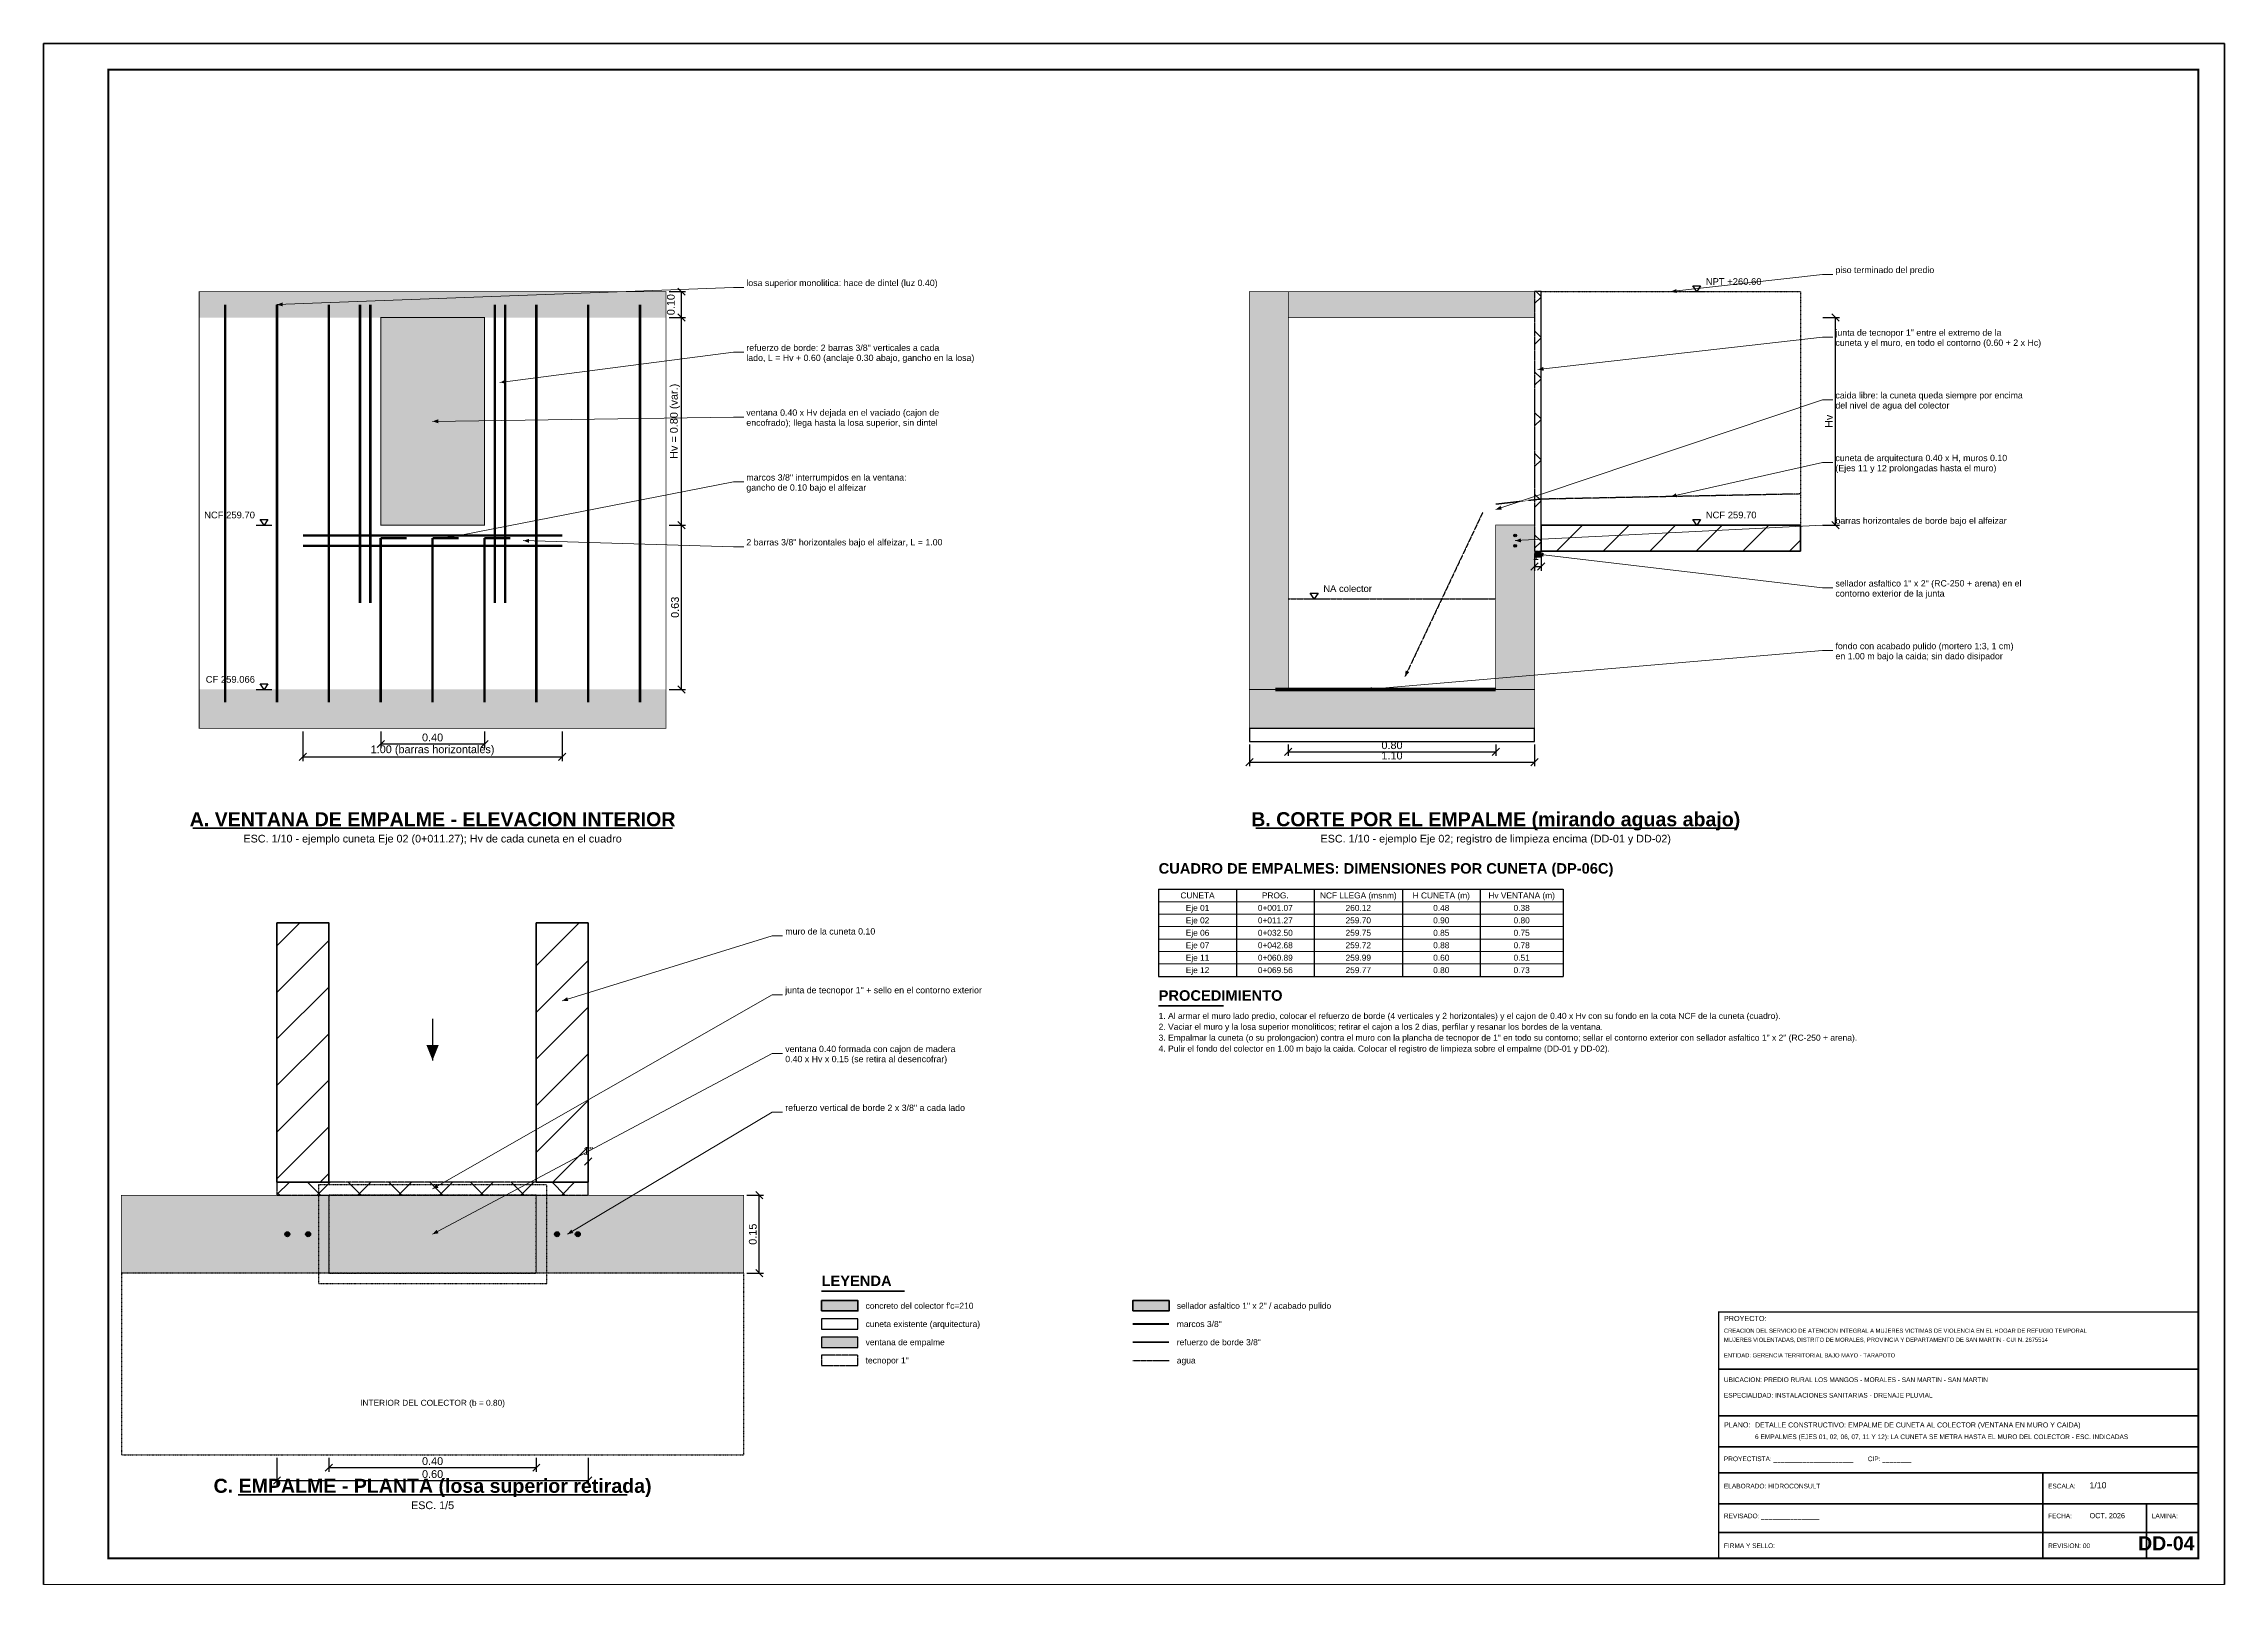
# Paper-space layout 'DD-04' of a CAD drawing. Header units: metres, sheet in millimetres. Extents: x 0 to 841, y 0 to 594.
# The model-space entities are those that its viewports show. They can reach past a viewport. Long polylines and large blocks are cut down to what shows.
import ezdxf
from ezdxf.enums import TextEntityAlignment as Align

# ---------------------------------------------------------------- set-up
doc = ezdxf.new("R2010")
doc.units = ezdxf.units.M
doc.header["$LTSCALE"] = 0.25
doc.linetypes.add('DASHED', pattern=[1.524, 1.27, -0.254])
doc.linetypes.add('HIDDEN', pattern=[0.375, 0.25, -0.125])
for name, color, linetype, lineweight in [('ACERO', 1, 'CONTINUOUS', 35), ('ACERO-LONG', 5, 'CONTINUOUS', 35), ('AGUA', 150, 'DASHED', 25), ('CONCRETO', 250, 'CONTINUOUS', 50), ('CONCRETO-OCULTO', 8, 'HIDDEN', 25), ('CORTES', 6, 'CONTINUOUS', 50), ('COTAS', 94, 'CONTINUOUS', 18), ('CUNETA', 3, 'CONTINUOUS', 35), ('GRILLA', 9, 'CONTINUOUS', 13), ('LLAMADAS', 30, 'CONTINUOUS', 18), ('MARCO', 7, 'CONTINUOUS', 50), ('ROTULO', 7, 'CONTINUOUS', 35), ('TERRENO', 7, 'CONTINUOUS', 30), ('TITULOS', 160, 'CONTINUOUS', 35)]:
    doc.layers.add(name, color=color, linetype=linetype, lineweight=lineweight)
for name, color, linetype in [('ACERO-PUNTOS', 5, 'CONTINUOUS'), ('CUNETA-OCULTA', 3, 'HIDDEN'), ('EXCAVACION', 8, 'HIDDEN'), ('FLUJO', 150, 'CONTINUOUS'), ('JUNTAS', 8, 'DASHED'), ('LEYENDA', 7, 'CONTINUOUS'), ('NIVELES', 7, 'CONTINUOUS'), ('ROTULO-TEXTO', 7, 'CONTINUOUS'), ('SOLADO', 8, 'CONTINUOUS'), ('TERRENO-ACHURADO', 8, 'CONTINUOUS'), ('TEXTOS', 7, 'CONTINUOUS'), ('TEXTOS-NOTAS', 7, 'CONTINUOUS')]:
    doc.layers.add(name, color=color, linetype=linetype)
doc.layers.add('CONCRETO-ACHURADO', color=8, linetype='CONTINUOUS', true_color=0xe2e2e2)
doc.layers.add('ISO-CUNETA', color=94, linetype='CONTINUOUS', true_color=0xa8d6a8)
doc.styles.get("Standard").update_dxf_attribs({"font": 'arial.ttf'})
doc.styles.add('TITULOS', font='arialbd.ttf')
doc.dimstyles.new('COT-10', dxfattribs={"dimscale": 0.01, "dimtxt": 3, "dimasz": 2.2, "dimexe": 1.6, "dimexo": 1.2, "dimgap": 1, "dimtad": 1, "dimzin": 0, "dimdsep": 46, "dimtxsty": 'Standard', "dimtsz": 1.4, "dimcen": 2.5, "dimclrd": 256, "dimclre": 256, "dimclrt": 7, "dimazin": 3, "dimtfac": 1, "dimtmove": 0, "dimatfit": 3})

# ---------------------------------------------------------------- blocks, each defined once
blk = doc.blocks.new('SIMB-NIVEL')
at = {"layer": 'NIVELES'}
blk.add_line((-3, 0), (3, 0), dxfattribs=at)
blk.add_lwpolyline([(0, 0), (-1.5, 2.2), (1.5, 2.2)], close=True, dxfattribs=at)
blk = doc.blocks.new('ACERO-38')
at = {"layer": 'ACERO-PUNTOS'}
h = blk.add_hatch(color=5, dxfattribs=at)
h.dxf.hatch_style = 1
h.paths.add_polyline_path([(-0.00475, 0, 1), (0.00475, 0, 1)])
at = {"layer": 'ACERO-PUNTOS', "color": 5}
blk.add_circle((0, 0), 0.00475, dxfattribs=at)
blk = doc.blocks.new('SIMB-FLECHA')
at = {"layer": 'FLUJO'}
blk.add_lwpolyline([(-4, 0), (4, 0)], dxfattribs=at)
blk.add_solid([(4, 0), (1, 1.2), (1, -1.2)], dxfattribs=at)

msp = doc.modelspace()

# ---------------------------------------------------------------- hatches: boundary and pattern name
at = {"layer": 'CONCRETO-ACHURADO', "true_color": 0xe2e2e2}
h = msp.add_hatch(color=7, dxfattribs=at)
h.dxf.hatch_style = 1
h.paths.add_polyline_path([(349131.58, 9281044.6738), (349133.38, 9281044.6738), (349133.38, 9281044.7738), (349131.58, 9281044.7738)])
h = msp.add_hatch(color=7, dxfattribs=at)
h.dxf.hatch_style = 1
h.paths.add_polyline_path([(349135.63, 9281043.24), (349135.78, 9281043.24), (349135.78, 9281044.7738), (349135.63, 9281044.7738)])
h = msp.add_hatch(color=7, dxfattribs=at)
h.dxf.hatch_style = 1
h.paths.add_polyline_path([(349135.78, 9281044.6738), (349136.73, 9281044.6738), (349136.73, 9281044.7738), (349135.78, 9281044.7738)])
h = msp.add_hatch(color=7, dxfattribs=at)
h.dxf.hatch_style = 1
h.paths.add_polyline_path([(349136.58, 9281043.24), (349136.73, 9281043.24), (349136.73, 9281043.8738), (349136.58, 9281043.8738)])
h = msp.add_hatch(color=7, dxfattribs=at)
h.dxf.hatch_style = 1
h.paths.add_polyline_path([(349131.58, 9281043.09), (349133.38, 9281043.09), (349133.38, 9281043.24), (349131.58, 9281043.24)])
h = msp.add_hatch(color=7, dxfattribs=at)
h.dxf.hatch_style = 1
h.paths.add_polyline_path([(349135.63, 9281043.09), (349136.73, 9281043.09), (349136.73, 9281043.24), (349135.63, 9281043.24)])
h = msp.add_hatch(color=7, dxfattribs=at)
h.dxf.hatch_style = 1
h.paths.add_polyline_path([(349131.28, 9281040.99), (349132.08, 9281040.99), (349132.08, 9281041.29), (349131.28, 9281041.29)])
h = msp.add_hatch(color=7, dxfattribs=at)
h.dxf.hatch_style = 1
h.paths.add_polyline_path([(349132.88, 9281040.99), (349133.68, 9281040.99), (349133.68, 9281041.29), (349132.88, 9281041.29)])
h = msp.add_hatch(color=7, dxfattribs=at)
h.dxf.hatch_style = 1
h.paths.add_polyline_path([(349133.98, 9281040.844), (349134.12, 9281040.844), (349134.12, 9281040.884), (349133.98, 9281040.884)])
at = {"layer": 'CORTES'}
h = msp.add_hatch(color=7, dxfattribs=at)
h.dxf.hatch_style = 1
h.paths.add_polyline_path([(349136.73, 9281043.7488), (349136.755, 9281043.7488), (349136.755, 9281043.7738), (349136.73, 9281043.7738)])
h = msp.add_hatch(color=7, dxfattribs=at)
h.dxf.hatch_style = 1
h.paths.add_polyline_path([(349135.18, 9281040.844), (349135.32, 9281040.844), (349135.32, 9281040.884), (349135.18, 9281040.884)])
at = {"layer": 'ISO-CUNETA', "true_color": 0xa8d6a8}
h = msp.add_hatch(color=7, dxfattribs=at)
h.dxf.hatch_style = 1
h.paths.add_polyline_path([(349132.28, 9281043.8738), (349132.68, 9281043.8738), (349132.68, 9281044.6738), (349132.28, 9281044.6738)])
h = msp.add_hatch(color=7, dxfattribs=at)
h.dxf.hatch_style = 1
h.paths.add_polyline_path([(349132.08, 9281040.99), (349132.88, 9281040.99), (349132.88, 9281041.29), (349132.08, 9281041.29)])
h = msp.add_hatch(color=7, dxfattribs=at)
h.dxf.hatch_style = 1
h.paths.add_polyline_path([(349133.98, 9281040.7036), (349134.12, 9281040.7036), (349134.12, 9281040.7436), (349133.98, 9281040.7436)])
at = {"layer": 'JUNTAS'}
h = msp.add_hatch(dxfattribs=at)
h.set_pattern_fill('ANSI37', scale=0.035)
h.paths.add_polyline_path([(349136.73, 9281043.7738), (349136.755, 9281043.7738), (349136.755, 9281044.7738), (349136.73, 9281044.7738)])
h = msp.add_hatch(dxfattribs=at)
h.set_pattern_fill('ANSI37', scale=0.035)
h.paths.add_polyline_path([(349131.88, 9281041.29), (349133.08, 9281041.29), (349133.08, 9281041.34), (349131.88, 9281041.34)])
at = {"layer": 'TERRENO-ACHURADO'}
h = msp.add_hatch(dxfattribs=at)
h.set_pattern_fill('ANSI31', scale=0.04)
h.paths.add_polyline_path([(349136.755, 9281043.7738), (349137.755, 9281043.7738), (349137.755, 9281043.8738), (349136.755, 9281043.8738)])
h = msp.add_hatch(dxfattribs=at)
h.set_pattern_fill('ANSI31', scale=0.04)
h.paths.add_polyline_path([(349132.08, 9281041.34), (349131.88, 9281041.34), (349131.88, 9281042.34), (349132.08, 9281042.34)])
h = msp.add_hatch(dxfattribs=at)
h.set_pattern_fill('ANSI31', scale=0.04)
h.paths.add_polyline_path([(349132.88, 9281041.34), (349133.08, 9281041.34), (349133.08, 9281042.34), (349132.88, 9281042.34)])

# ---------------------------------------------------------------- linework, layer by layer
at = {"layer": 'ACERO'}
for points, const_width in [([(349131.68, 9281043.19), (349131.68, 9281044.7238)], 0.0095), ([(349131.88, 9281043.19), (349131.88, 9281044.7238)], 0.0095), ([(349132.08, 9281043.19), (349132.08, 9281044.7238)], 0.0095), ([(349132.88, 9281043.19), (349132.88, 9281044.7238)], 0.0095), ([(349133.08, 9281043.19), (349133.08, 9281044.7238)], 0.0095), ([(349133.28, 9281043.19), (349133.28, 9281044.7238)], 0.0095), ([(349132.28, 9281043.19), (349132.28, 9281043.8238)], 0.0095), ([(349132.28, 9281043.8238), (349132.38, 9281043.8238)], 0.0095), ([(349132.48, 9281043.19), (349132.48, 9281043.8238)], 0.0095), ([(349132.48, 9281043.8238), (349132.58, 9281043.8238)], 0.0095), ([(349132.68, 9281043.19), (349132.68, 9281043.8238)], 0.0095), ([(349132.68, 9281043.8238), (349132.78, 9281043.8238)], 0.0095), ([(349135.18, 9281040.7938), (349135.32, 9281040.7938)], 0.007)]:
    msp.add_lwpolyline(points, dxfattribs=dict(at, const_width=const_width))
at = {"layer": 'ACERO-LONG'}
for points, const_width in [([(349132.2, 9281043.5738), (349132.2, 9281044.7238)], 0.0095), ([(349132.24, 9281043.5738), (349132.24, 9281044.7238)], 0.0095), ([(349132.72, 9281043.5738), (349132.72, 9281044.7238)], 0.0095), ([(349132.76, 9281043.5738), (349132.76, 9281044.7238)], 0.0095), ([(349131.98, 9281043.8338), (349132.98, 9281043.8338)], 0.0095), ([(349131.98, 9281043.7938), (349132.98, 9281043.7938)], 0.0095), ([(349135.18, 9281040.7236), (349135.32, 9281040.7236)], 0.007)]:
    msp.add_lwpolyline(points, dxfattribs=dict(at, const_width=const_width))
at = {"layer": 'AGUA'}
for p, q in [((349136.53, 9281043.9238), (349136.23, 9281043.29)), ((349135.18, 9281040.6534), (349135.32, 9281040.6534))]:
    msp.add_line(p, q, dxfattribs=at)
for points in [[(349137.755, 9281043.9938), (349136.755, 9281043.9738), (349136.58, 9281043.9538)], [(349135.78, 9281043.59), (349136.58, 9281043.59)]]:
    msp.add_lwpolyline(points, dxfattribs=at)
msp.add_solid([(349136.23, 9281043.29), (349136.2464, 9281043.3066), (349136.2325, 9281043.3132)], dxfattribs=at)
at = {"layer": 'CONCRETO', "const_width": 0.003}
for points in [[(349131.58, 9281043.09), (349133.38, 9281043.09), (349133.38, 9281044.7738), (349131.58, 9281044.7738)], [(349135.63, 9281043.24), (349135.78, 9281043.24), (349135.78, 9281044.7738), (349135.63, 9281044.7738)], [(349135.78, 9281044.6738), (349136.73, 9281044.6738), (349136.73, 9281044.7738), (349135.78, 9281044.7738)], [(349136.58, 9281043.24), (349136.73, 9281043.24), (349136.73, 9281043.8738), (349136.58, 9281043.8738)], [(349135.63, 9281043.09), (349136.73, 9281043.09), (349136.73, 9281043.24), (349135.63, 9281043.24)], [(349131.28, 9281040.99), (349132.08, 9281040.99), (349132.08, 9281041.29), (349131.28, 9281041.29)], [(349132.88, 9281040.99), (349133.68, 9281040.99), (349133.68, 9281041.29), (349132.88, 9281041.29)]]:
    msp.add_lwpolyline(points, close=True, dxfattribs=at)
at = {"layer": 'CONCRETO'}
msp.add_lwpolyline([(349133.98, 9281040.844), (349134.12, 9281040.844), (349134.12, 9281040.884), (349133.98, 9281040.884)], close=True, dxfattribs=at)
at = {"layer": 'CONCRETO-OCULTO'}
msp.add_lwpolyline([(349131.28, 9281040.29), (349133.68, 9281040.29), (349133.68, 9281040.99), (349131.28, 9281040.99)], close=True, dxfattribs=at)
at = {"layer": 'CORTES', "const_width": 0.015}
msp.add_lwpolyline([(349135.73, 9281043.24), (349136.58, 9281043.24)], dxfattribs=at)
at = {"layer": 'CORTES'}
msp.add_lwpolyline([(349135.18, 9281040.844), (349135.32, 9281040.844), (349135.32, 9281040.884), (349135.18, 9281040.884)], close=True, dxfattribs=at)
at = {"layer": 'CUNETA', "const_width": 0.004}
msp.add_lwpolyline([(349132.28, 9281043.8738), (349132.68, 9281043.8738), (349132.68, 9281044.6738), (349132.28, 9281044.6738)], close=True, dxfattribs=at)
at = {"layer": 'CUNETA'}
for points in [[(349136.755, 9281043.7738), (349137.755, 9281043.7738), (349137.755, 9281043.8738), (349136.755, 9281043.8738)], [(349132.08, 9281041.34), (349131.88, 9281041.34), (349131.88, 9281042.34), (349132.08, 9281042.34)], [(349132.88, 9281041.34), (349133.08, 9281041.34), (349133.08, 9281042.34), (349132.88, 9281042.34)]]:
    msp.add_lwpolyline(points, close=True, dxfattribs=at)
at = {"layer": 'CUNETA-OCULTA'}
msp.add_lwpolyline([(349136.755, 9281043.8738), (349136.755, 9281044.7738), (349137.755, 9281044.7738), (349137.755, 9281043.8738)], dxfattribs=at)
msp.add_lwpolyline([(349132.08, 9281040.99), (349132.88, 9281040.99), (349132.88, 9281041.29), (349132.08, 9281041.29)], close=True, dxfattribs=at)
at = {"layer": 'EXCAVACION'}
msp.add_lwpolyline([(349132.04, 9281040.95), (349132.92, 9281040.95), (349132.92, 9281041.33), (349132.04, 9281041.33)], close=True, dxfattribs=at)
at = {"layer": 'GRILLA'}
for p, q in [((349135.28, 9281042.422), (349136.84, 9281042.422)), ((349135.28, 9281042.374), (349136.84, 9281042.374)), ((349135.28, 9281042.326), (349136.84, 9281042.326)), ((349135.28, 9281042.278), (349136.84, 9281042.278)), ((349135.28, 9281042.23), (349136.84, 9281042.23)), ((349135.28, 9281042.182), (349136.84, 9281042.182))]:
    msp.add_line(p, q, dxfattribs=at)
at = {"layer": 'ISO-CUNETA'}
msp.add_lwpolyline([(349133.98, 9281040.7036), (349134.12, 9281040.7036), (349134.12, 9281040.7436), (349133.98, 9281040.7436)], close=True, dxfattribs=at)
at = {"layer": 'JUNTAS'}
for points in [[(349136.73, 9281043.7738), (349136.755, 9281043.7738), (349136.755, 9281044.7738), (349136.73, 9281044.7738)], [(349131.88, 9281041.29), (349133.08, 9281041.29), (349133.08, 9281041.34), (349131.88, 9281041.34)], [(349133.98, 9281040.6334), (349134.12, 9281040.6334), (349134.12, 9281040.6734), (349133.98, 9281040.6734)]]:
    msp.add_lwpolyline(points, close=True, dxfattribs=at)
at = {"layer": 'LLAMADAS'}
for p, q in [((349137.84, 9281044.84), (349137.255, 9281044.7738)), ((349137.88, 9281044.84), (349137.84, 9281044.84)), ((349133.64, 9281044.79), (349131.88, 9281044.7238)), ((349133.68, 9281044.79), (349133.64, 9281044.79)), ((349137.84, 9281044.5983), (349136.7425, 9281044.4738)), ((349137.88, 9281044.5983), (349137.84, 9281044.5983)), ((349133.64, 9281044.54), (349132.74, 9281044.4238)), ((349133.68, 9281044.54), (349133.64, 9281044.54)), ((349137.84, 9281044.3567), (349136.58, 9281043.9338)), ((349137.88, 9281044.3567), (349137.84, 9281044.3567)), ((349133.64, 9281044.29), (349132.48, 9281044.2738)), ((349133.68, 9281044.29), (349133.64, 9281044.29)), ((349137.84, 9281044.115), (349137.255, 9281043.9838)), ((349137.88, 9281044.115), (349137.84, 9281044.115)), ((349133.64, 9281044.04), (349132.53, 9281043.8238)), ((349133.68, 9281044.04), (349133.64, 9281044.04)), ((349133.64, 9281043.79), (349132.83, 9281043.8138)), ((349137.84, 9281043.8733), (349136.655, 9281043.8138)), ((349137.88, 9281043.8733), (349137.84, 9281043.8733)), ((349133.68, 9281043.79), (349133.64, 9281043.79)), ((349137.84, 9281043.6317), (349136.7425, 9281043.7618)), ((349137.88, 9281043.6317), (349137.84, 9281043.6317)), ((349137.84, 9281043.39), (349136.08, 9281043.24)), ((349137.88, 9281043.39), (349137.84, 9281043.39)), ((349133.79, 9281042.29), (349132.98, 9281042.04)), ((349133.83, 9281042.29), (349133.79, 9281042.29)), ((349133.79, 9281042.0633), (349132.48, 9281041.315)), ((349133.83, 9281042.0633), (349133.79, 9281042.0633)), ((349133.79, 9281041.8367), (349132.48, 9281041.14)), ((349133.83, 9281041.8367), (349133.79, 9281041.8367)), ((349133.79, 9281041.61), (349133, 9281041.14)), ((349133.83, 9281041.61), (349133.79, 9281041.61))]:
    msp.add_line(p, q, dxfattribs=at)
for points in [[(349131.88, 9281044.7238), (349131.9023, 9281044.7169), (349131.9017, 9281044.7323)], [(349137.255, 9281044.7738), (349137.2777, 9281044.7686), (349137.276, 9281044.7839)], [(349136.7425, 9281044.4738), (349136.7652, 9281044.4686), (349136.7635, 9281044.4839)], [(349132.74, 9281044.4238), (349132.7628, 9281044.419), (349132.7608, 9281044.4343)], [(349132.48, 9281044.2738), (349132.5021, 9281044.2664), (349132.5019, 9281044.2818)], [(349137.255, 9281043.9838), (349137.2782, 9281043.9811), (349137.2748, 9281043.9961)], [(349136.58, 9281043.9338), (349136.6033, 9281043.9335), (349136.5984, 9281043.9481)], [(349132.53, 9281043.8238), (349132.5531, 9281043.8205), (349132.5501, 9281043.8356)], [(349132.83, 9281043.8138), (349132.8518, 9281043.8055), (349132.8522, 9281043.8209)], [(349136.655, 9281043.8138), (349136.6774, 9281043.8072), (349136.6766, 9281043.8226)], [(349136.7425, 9281043.7618), (349136.7634, 9281043.7516), (349136.7653, 9281043.7669)], [(349136.08, 9281043.24), (349136.1026, 9281043.2342), (349136.1013, 9281043.2495)], [(349132.98, 9281042.04), (349133.0033, 9281042.0391), (349132.9988, 9281042.0538)], [(349132.48, 9281041.315), (349132.5029, 9281041.3192), (349132.4953, 9281041.3326)], [(349132.48, 9281041.14), (349132.503, 9281041.1435), (349132.4958, 9281041.1571)], [(349133, 9281041.14), (349133.0228, 9281041.1446), (349133.015, 9281041.1579)]]:
    msp.add_solid(points, dxfattribs=at)
at = {"layer": 'MARCO'}
msp.add_lwpolyline([(349130.98, 9281039.79), (349139.39, 9281039.79), (349139.39, 9281045.73), (349130.98, 9281045.73)], close=True, dxfattribs=at)
at = {"layer": 'MARCO', "const_width": 0.008}
msp.add_lwpolyline([(349131.23, 9281039.89), (349139.29, 9281039.89), (349139.29, 9281045.63), (349131.23, 9281045.63)], close=True, dxfattribs=at)
at = {"layer": 'ROTULO'}
for p, q in [((349137.44, 9281040.62), (349139.29, 9281040.62)), ((349137.44, 9281040.44), (349139.29, 9281040.44)), ((349137.44, 9281040.32), (349139.29, 9281040.32)), ((349137.44, 9281040.22), (349139.29, 9281040.22)), ((349138.69, 9281040.22), (349138.69, 9281039.89)), ((349137.44, 9281040.1), (349139.29, 9281040.1)), ((349139.09, 9281040.1), (349139.09, 9281039.89)), ((349137.44, 9281039.99), (349139.29, 9281039.99))]:
    msp.add_line(p, q, dxfattribs=at)
at = {"layer": 'ROTULO', "const_width": 0.005}
msp.add_lwpolyline([(349137.44, 9281039.89), (349139.29, 9281039.89), (349139.29, 9281040.84), (349137.44, 9281040.84)], close=True, dxfattribs=at)
at = {"layer": 'SOLADO'}
msp.add_lwpolyline([(349135.63, 9281043.04), (349136.73, 9281043.04), (349136.73, 9281043.09), (349135.63, 9281043.09)], close=True, dxfattribs=at)
at = {"layer": 'TERRENO', "const_width": 0.002}
msp.add_lwpolyline([(349136.755, 9281044.7738), (349137.755, 9281044.7738)], dxfattribs=at)
at = {"layer": 'TERRENO-ACHURADO'}
msp.add_lwpolyline([(349133.98, 9281040.7738), (349134.12, 9281040.7738), (349134.12, 9281040.8138), (349133.98, 9281040.8138)], close=True, dxfattribs=at)
at = {"layer": 'TEXTOS'}
for p, q in [((349135.28, 9281042.47), (349136.84, 9281042.47)), ((349135.28, 9281042.47), (349135.28, 9281042.134)), ((349135.58, 9281042.47), (349135.58, 9281042.134)), ((349135.88, 9281042.47), (349135.88, 9281042.134)), ((349136.22, 9281042.47), (349136.22, 9281042.134)), ((349136.52, 9281042.47), (349136.52, 9281042.134)), ((349136.84, 9281042.47), (349136.84, 9281042.134)), ((349135.28, 9281042.134), (349136.84, 9281042.134))]:
    msp.add_line(p, q, dxfattribs=at)
at = {"layer": 'TITULOS'}
for p, q in [((349131.555, 9281042.705), (349133.405, 9281042.705)), ((349135.655, 9281042.705), (349137.505, 9281042.705)), ((349135.28, 9281042.02), (349135.53, 9281042.02)), ((349133.98, 9281040.92), (349134.3, 9281040.92)), ((349131.73, 9281040.135), (349133.23, 9281040.135))]:
    msp.add_line(p, q, dxfattribs=at)

# ---------------------------------------------------------------- block references
for p in [(349136.655, 9281043.8338), (349136.655, 9281043.7938)]:
    msp.add_blockref('ACERO-38', p)
at = {"xscale": 2, "yscale": 2}
for p in [(349131.92, 9281041.14), (349132, 9281041.14), (349132.96, 9281041.14), (349133.04, 9281041.14)]:
    msp.add_blockref('ACERO-38', p, dxfattribs=at)
at = {"layer": 'FLUJO', "xscale": 0.02, "yscale": 0.02, "rotation": -90}
msp.add_blockref('SIMB-FLECHA', (349132.48, 9281041.89), dxfattribs=at)
at = {"layer": 'NIVELES', "xscale": 0.01, "yscale": 0.01}
for p in [(349137.355, 9281044.7738), (349131.83, 9281043.8738), (349137.355, 9281043.8738), (349135.88, 9281043.59), (349131.83, 9281043.24)]:
    msp.add_blockref('SIMB-NIVEL', p, dxfattribs=at)

# ---------------------------------------------------------------- texts
at = {"layer": 'LEYENDA'}
for s, p in [("concreto del colector f'c=210", (349134.15, 9281040.864)), ('sellador asfaltico 1" x 2" / acabado pulido', (349135.35, 9281040.864)), ('cuneta existente (arquitectura)', (349134.15, 9281040.7938)), ('marcos 3/8"', (349135.35, 9281040.7938)), ('ventana de empalme', (349134.15, 9281040.7236)), ('refuerzo de borde 3/8"', (349135.35, 9281040.7236)), ('tecnopor 1"', (349134.15, 9281040.6534)), ('agua', (349135.35, 9281040.6534))]:
    msp.add_text(s, height=0.0234, dxfattribs=at).set_placement(p, align=Align.MIDDLE_LEFT)
at = {"layer": 'NIVELES'}
for s, p in [('NPT +260.60', (349137.39, 9281044.7998)), ('NCF 259.70', (349137.39, 9281043.8998)), ('NA colector', (349135.915, 9281043.616))]:
    msp.add_text(s, height=0.026, dxfattribs=at).set_placement(p)
for s, p in [('NCF 259.70', (349131.795, 9281043.8998)), ('CF 259.066', (349131.795, 9281043.266))]:
    msp.add_text(s, height=0.026, dxfattribs=at).set_placement(p, align=Align.RIGHT)
at = {"layer": 'ROTULO-TEXTO'}
for s, height, p in [('CREACION DEL SERVICIO DE ATENCION INTEGRAL A MUJERES VICTIMAS DE VIOLENCIA EN EL HOGAR DE REFUGIO TEMPORAL', 0.016, (349137.46, 9281040.76)), ('PROYECTO:', 0.02, (349137.46, 9281040.805)), ('MUJERES VIOLENTADAS, DISTRITO DE MORALES, PROVINCIA Y DEPARTAMENTO DE SAN MARTIN - CUI N. 2675514', 0.016, (349137.46, 9281040.725)), ('ENTIDAD: GERENCIA TERRITORIAL BAJO MAYO - TARAPOTO', 0.016, (349137.46, 9281040.665)), ('UBICACION: PREDIO RURAL LOS MANGOS - MORALES - SAN MARTIN - SAN MARTIN', 0.018, (349137.46, 9281040.57)), ('ESPECIALIDAD: INSTALACIONES SANITARIAS - DRENAJE PLUVIAL', 0.018, (349137.46, 9281040.51)), ('PLANO:', 0.02, (349137.46, 9281040.395)), ('6 EMPALMES (EJES 01, 02, 06, 07, 11 Y 12): LA CUNETA SE METRA HASTA EL MURO DEL COLECTOR - ESC. INDICADAS', 0.018, (349137.58, 9281040.35)), ('DETALLE CONSTRUCTIVO: EMPALME DE CUNETA AL COLECTOR (VENTANA EN MURO Y CAIDA)', 0.019325, (349137.58, 9281040.395)), ('PROYECTISTA: ______________________        CIP: ________', 0.018, (349137.46, 9281040.265)), ('1/10', 0.024, (349138.87, 9281040.16)), ('ELABORADO: HIDROCONSULT', 0.018, (349137.46, 9281040.16)), ('ESCALA:', 0.018, (349138.71, 9281040.16)), ('REVISADO: ________________', 0.018, (349137.46, 9281040.045)), ('FECHA:', 0.018, (349138.71, 9281040.045)), ('OCT. 2026', 0.02, (349138.87, 9281040.045)), ('LAMINA:', 0.018, (349139.11, 9281040.045)), ('FIRMA Y SELLO:', 0.018, (349137.46, 9281039.93)), ('REVISION: 00', 0.018, (349138.71, 9281039.93))]:
    msp.add_text(s, height=height, dxfattribs=at).set_placement(p)
at = {"layer": 'TEXTOS'}
for s, p in [('losa superior monolitica: hace de dintel (luz 0.40)', (349133.69, 9281044.7954)), ('piso terminado del predio', (349137.89, 9281044.8454)), ('refuerzo de borde: 2 barras 3/8" verticales a cada', (349133.69, 9281044.5454)), ('junta de tecnopor 1" entre el extremo de la', (349137.89, 9281044.6037)), ('cuneta y el muro, en todo el contorno (0.60 + 2 x Hc)', (349137.89, 9281044.5649)), ('lado, L = Hv + 0.60 (anclaje 0.30 abajo, gancho en la losa)', (349133.69, 9281044.5065)), ('ventana 0.40 x Hv dejada en el vaciado (cajon de', (349133.69, 9281044.2954)), ('caida libre: la cuneta queda siempre por encima', (349137.89, 9281044.3621)), ('del nivel de agua del colector', (349137.89, 9281044.3232)), ('encofrado); llega hasta la losa superior, sin dintel', (349133.69, 9281044.2565)), ('cuneta de arquitectura 0.40 x H, muros 0.10', (349137.89, 9281044.1204)), ('marcos 3/8" interrumpidos en la ventana:', (349133.69, 9281044.0454)), ('(Ejes 11 y 12 prolongadas hasta el muro)', (349137.89, 9281044.0815)), ('gancho de 0.10 bajo el alfeizar', (349133.69, 9281044.0065)), ('barras horizontales de borde bajo el alfeizar', (349137.89, 9281043.8787)), ('2 barras 3/8" horizontales bajo el alfeizar, L = 1.00', (349133.69, 9281043.7954)), ('sellador asfaltico 1" x 2" (RC-250 + arena) en el', (349137.89, 9281043.6371)), ('contorno exterior de la junta', (349137.89, 9281043.5982)), ('fondo con acabado pulido (mortero 1:3, 1 cm)', (349137.89, 9281043.3954)), ('en 1.00 m bajo la caida; sin dado disipador', (349137.89, 9281043.3565)), ('muro de la cuneta 0.10', (349133.84, 9281042.2954)), ('junta de tecnopor 1" + sello en el contorno exterior', (349133.84, 9281042.0687)), ('ventana 0.40 formada con cajon de madera', (349133.84, 9281041.8421)), ('0.40 x Hv x 0.15 (se retira al desencofrar)', (349133.84, 9281041.8032)), ('refuerzo vertical de borde 2 x 3/8" a cada lado', (349133.84, 9281041.6154))]:
    msp.add_text(s, height=0.0243, dxfattribs=at).set_placement(p)
for s, height, p in [('ESC. 1/10 - ejemplo cuneta Eje 02 (0+011.27); Hv de cada cuneta en el cuadro', 0.0297, (349132.48, 9281042.665)), ('ESC. 1/10 - ejemplo Eje 02; registro de limpieza encima (DD-01 y DD-02)', 0.0297, (349136.58, 9281042.665)), ('CUNETA', 0.02295, (349135.43, 9281042.446)), ('PROG.', 0.02295, (349135.73, 9281042.446)), ('NCF LLEGA (msnm)', 0.02295, (349136.05, 9281042.446)), ('H CUNETA (m)', 0.02295, (349136.37, 9281042.446)), ('Hv VENTANA (m)', 0.02295, (349136.68, 9281042.446)), ('Eje 01', 0.02295, (349135.43, 9281042.398)), ('0+001.07', 0.02295, (349135.73, 9281042.398)), ('260.12', 0.02295, (349136.05, 9281042.398)), ('0.48', 0.02295, (349136.37, 9281042.398)), ('0.38', 0.02295, (349136.68, 9281042.398)), ('Eje 02', 0.02295, (349135.43, 9281042.35)), ('Eje 06', 0.02295, (349135.43, 9281042.302)), ('0+011.27', 0.02295, (349135.73, 9281042.35)), ('0+032.50', 0.02295, (349135.73, 9281042.302)), ('259.70', 0.02295, (349136.05, 9281042.35)), ('259.75', 0.02295, (349136.05, 9281042.302)), ('0.90', 0.02295, (349136.37, 9281042.35)), ('0.85', 0.02295, (349136.37, 9281042.302)), ('0.80', 0.02295, (349136.68, 9281042.35)), ('0.75', 0.02295, (349136.68, 9281042.302)), ('Eje 07', 0.02295, (349135.43, 9281042.254)), ('Eje 11', 0.02295, (349135.43, 9281042.206)), ('0+042.68', 0.02295, (349135.73, 9281042.254)), ('0+060.89', 0.02295, (349135.73, 9281042.206)), ('259.72', 0.02295, (349136.05, 9281042.254)), ('259.99', 0.02295, (349136.05, 9281042.206)), ('0.88', 0.02295, (349136.37, 9281042.254)), ('0.60', 0.02295, (349136.37, 9281042.206)), ('0.78', 0.02295, (349136.68, 9281042.254)), ('0.51', 0.02295, (349136.68, 9281042.206)), ('Eje 12', 0.02295, (349135.43, 9281042.158)), ('0+069.56', 0.02295, (349135.73, 9281042.158)), ('259.77', 0.02295, (349136.05, 9281042.158)), ('0.80', 0.02295, (349136.37, 9281042.158)), ('0.73', 0.02295, (349136.68, 9281042.158)), ('INTERIOR DEL COLECTOR (b = 0.80)', 0.02295, (349132.48, 9281040.49)), ('ESC. 1/5', 0.0297, (349132.48, 9281040.095))]:
    msp.add_text(s, height=height, dxfattribs=at).set_placement(p, align=Align.MIDDLE_CENTER)
at = {"layer": 'TEXTOS-NOTAS'}
for s, p in [('2. Vaciar el muro y la losa superior monoliticos; retirar el cajon a los 2 dias, perfilar y resanar los bordes de la ventana.', (349135.28, 9281041.928)), ('1. Al armar el muro lado predio, colocar el refuerzo de borde (4 verticales y 2 horizontales) y el cajon de 0.40 x Hv con su fondo en la cota NCF de la cuneta (cuadro).', (349135.28, 9281041.97)), ('4. Pulir el fondo del colector en 1.00 m bajo la caida. Colocar el registro de limpieza sobre el empalme (DD-01 y DD-02).', (349135.28, 9281041.844)), ('3. Empalmar la cuneta (o su prolongacion) contra el muro con la plancha de tecnopor de 1" en todo su contorno; sellar el contorno exterior con sellador asfaltico 1" x 2" (RC-250 + arena).', (349135.28, 9281041.886))]:
    msp.add_text(s, height=0.0234, dxfattribs=at).set_placement(p)
at = {"layer": 'TITULOS', "style": 'TITULOS'}
for s, p in [('A. VENTANA DE EMPALME - ELEVACION INTERIOR', (349132.48, 9281042.74)), ('B. CORTE POR EL EMPALME (mirando aguas abajo)', (349136.58, 9281042.74)), ('C. EMPALME - PLANTA (losa superior retirada)', (349132.48, 9281040.17))]:
    msp.add_text(s, height=0.054, dxfattribs=at).set_placement(p, align=Align.MIDDLE_CENTER)
for s, p in [('CUADRO DE EMPALMES: DIMENSIONES POR CUNETA (DP-06C)', (349135.28, 9281042.53)), ('PROCEDIMIENTO', (349135.28, 9281042.04)), ('LEYENDA', (349133.98, 9281040.94))]:
    msp.add_text(s, height=0.0405, dxfattribs=at).set_placement(p)
msp.add_text('DD-04', height=0.054, dxfattribs=at).set_placement((349139.275, 9281039.905), align=Align.BOTTOM_RIGHT)

# ---------------------------------------------------------------- dimensions: what is measured, and where the dimension line sits
at = {"layer": 'COTAS'}
for base, p1, p2, text in [((349133.44, 9281044.6738), (349133.38, 9281044.6738), (349133.38, 9281044.7738), '0.10'), ((349133.44, 9281043.8738), (349133.38, 9281043.8738), (349133.38, 9281044.6738), 'Hv = 0.80 (var.)'), ((349137.89, 9281043.8738), (349137.83, 9281043.8738), (349137.83, 9281044.6738), 'Hv'), ((349133.44, 9281043.24), (349133.38, 9281043.24), (349133.38, 9281043.8738), '0.63'), ((349133.74, 9281040.99), (349133.68, 9281040.99), (349133.68, 9281041.29), '0.15')]:
    msp.add_linear_dim(base=base, p1=p1, p2=p2, angle=90, text=text, dimstyle='COT-10', dxfattribs=at).render()
for base, p1, p2, text in [((349136.73, 9281043.7138), (349136.73, 9281043.7738), (349136.755, 9281043.7738), '1"'), ((349131.98, 9281042.98), (349131.98, 9281043.09), (349132.98, 9281043.09), '1.00 (barras horizontales)'), ((349132.28, 9281043.03), (349132.28, 9281043.09), (349132.68, 9281043.09), '0.40'), ((349135.78, 9281043), (349135.78, 9281043.04), (349136.58, 9281043.04), '0.80'), ((349135.63, 9281042.96), (349135.63, 9281043.04), (349136.73, 9281043.04), '1.10'), ((349133.08, 9281041.42), (349133.08, 9281041.29), (349133.08, 9281041.34), '1"'), ((349131.88, 9281040.19), (349131.88, 9281040.29), (349133.08, 9281040.29), '0.60'), ((349132.08, 9281040.24), (349132.08, 9281040.29), (349132.88, 9281040.29), '0.40')]:
    msp.add_linear_dim(base=base, p1=p1, p2=p2, text=text, dimstyle='COT-10', dxfattribs=at).render()

psp = doc.layouts.new('DD-04')

# ---------------------------------------------------------------- viewports
at = {"layer": 'MARCO'}
psp.add_viewport(center=(420.5, 297), size=(841, 594), view_center_point=(349135.185, 9281042.76), view_height=5.94, dxfattribs=at)

doc.saveas('drawing.dxf')
